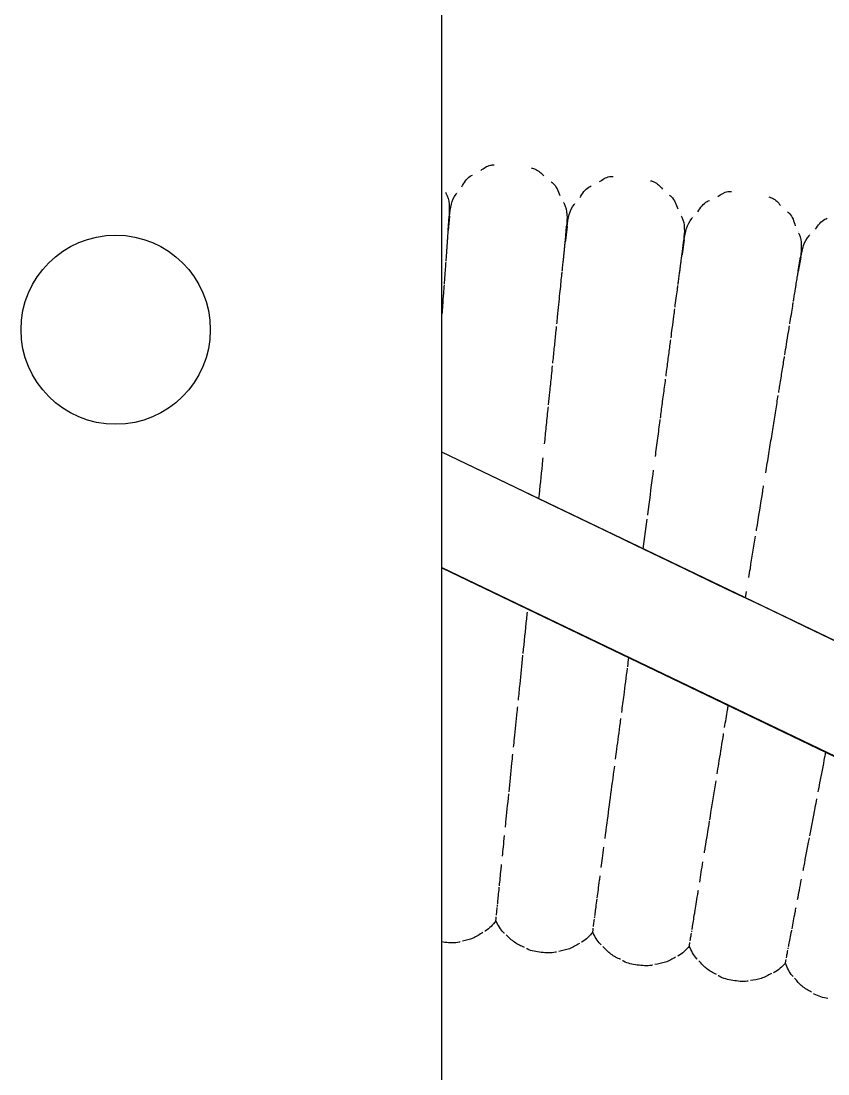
# Model space of a CAD drawing. Extents: x -360 to 379, y -342 to 365.
# Drawn here: x 8.07 to 20.43, y -87.3 to -71.16 of the extents above; entities that cross this region are included whole.
import ezdxf

# ---------------------------------------------------------------- set-up
doc = ezdxf.new("R2010")
doc.units = 0
doc.layers.get('0').update_dxf_attribs({"linetype": 'CONTINUOUS'})

msp = doc.modelspace()

# ---------------------------------------------------------------- linework, layer by layer
at = {"color": 7, "linetype": 'CONTINUOUS'}
for p, q in [((14.517, -282.988), (14.517, 306.012)), ((14.749, -73.778), (14.749, -73.778)), ((16.377, -73.92), (16.377, -73.92)), ((14.614, -74.363), (14.627, -74.146)), ((14.633, -74.146), (14.614, -74.366)), ((18.183, -74.129), (18.183, -74.129)), ((18.364, -74.153), (18.364, -74.153)), ((14.618, -74.303), (14.618, -74.303)), ((14.62, -74.303), (14.62, -74.303)), ((16.408, -74.52), (16.427, -74.303)), ((16.433, -74.304), (16.408, -74.523)), ((16.433, -74.304), (16.433, -74.304)), ((19.981, -74.39), (19.981, -74.39)), ((16.413, -74.46), (16.413, -74.46)), ((16.415, -74.46), (16.415, -74.46)), ((18.227, -74.513), (18.196, -74.731)), ((18.196, -74.73), (18.221, -74.513)), ((20.162, -74.419), (20.162, -74.419)), ((18.203, -74.669), (18.203, -74.669)), ((18.205, -74.67), (18.205, -74.67)), ((20.015, -74.775), (19.976, -74.995)), ((19.977, -74.987), (20.008, -74.774)), ((19.986, -74.931), (19.986, -74.931)), ((19.988, -74.931), (19.988, -74.931)), ((14.519, -75.671), (14.519, -75.671)), ((18.024, -76.032), (18.024, -76.032)), ((19.767, -76.29), (19.767, -76.29)), ((44.859, -92.357), (14.517, -77.763)), ((19.456, -78.22), (19.456, -78.22)), ((17.601, -79.247), (17.661, -78.79)), ((14.517, -79.531), (44.168, -93.792)), ((14.517, -79.539), (44.165, -93.799)), ((19.168, -80), (19.185, -79.9)), ((14.563, -85.282), (14.517, -85.273))]:
    msp.add_line(p, q, dxfattribs=at)
at = {"color": 7, "linetype": 'CONTINUOUS', "flags": 128}
for points in [[(15.365, -84.728), (15.366, -84.719), (15.367, -84.711)], [(15.348, -84.894), (15.348, -84.892), (15.348, -84.89)], [(16.856, -84.903), (16.858, -84.893), (16.859, -84.885)], [(16.835, -85.068), (16.835, -85.066), (16.835, -85.063)], [(18.342, -85.12), (18.344, -85.111), (18.345, -85.103)], [(18.316, -85.285), (18.316, -85.283), (18.316, -85.28)], [(19.821, -85.381), (19.823, -85.371), (19.824, -85.364)], [(19.79, -85.545), (19.79, -85.543), (19.791, -85.54)]]:
    msp.add_lwpolyline(points, dxfattribs=at)
at = {"color": 7, "linetype": 'CONTINUOUS'}
msp.add_circle((9.517, -75.888), 1.45, dxfattribs=at)
for points, knots in [([(15.111, -73.448), (15.158, -73.413), (15.221, -73.366), (15.297, -73.361), (15.316, -73.36)], [0, 0, 0, 0, 0.747575, 1, 1, 1, 1]), ([(15.891, -73.41), (15.91, -73.415), (15.984, -73.433), (16.037, -73.49), (16.078, -73.532)], [0, 0, 0, 0, 0.252425, 1, 1, 1, 1]), ([(14.819, -73.7), (14.856, -73.636), (14.899, -73.561), (14.973, -73.523), (14.985, -73.517)], [0, 0, 0, 0, 0.847683, 1, 1, 1, 1]), ([(16.931, -73.619), (16.979, -73.586), (17.043, -73.541), (17.119, -73.538), (17.138, -73.538)], [0, 0, 0, 0, 0.7475749, 1, 1, 1, 1]), ([(16.19, -73.622), (16.2, -73.63), (16.267, -73.68), (16.296, -73.762), (16.321, -73.831)], [0, 0, 0, 0, 0.152317, 1, 1, 1, 1]), ([(16.632, -73.863), (16.67, -73.8), (16.716, -73.726), (16.791, -73.69), (16.803, -73.685)], [0, 0, 0, 0, 0.8476827, 1, 1, 1, 1]), ([(17.711, -73.605), (17.73, -73.61), (17.803, -73.63), (17.856, -73.688), (17.894, -73.732)], [0, 0, 0, 0, 0.252425, 1, 1, 1, 1]), ([(14.569, -73.781), (14.572, -73.787), (14.636, -73.893), (14.631, -74.023), (14.627, -74.146)], [0, 0, 0, 0, 0.0511155, 1, 1, 1, 1]), ([(14.633, -74.146), (14.647, -74.024), (14.661, -73.895), (14.74, -73.799), (14.744, -73.794)], [0, 0, 0, 0, 0.9488845, 1, 1, 1, 1]), ([(18.004, -73.825), (18.014, -73.833), (18.079, -73.886), (18.106, -73.968), (18.129, -74.038)], [0, 0, 0, 0, 0.152317, 1, 1, 1, 1]), ([(18.439, -74.079), (18.479, -74.017), (18.527, -73.944), (18.603, -73.911), (18.615, -73.906)], [0, 0, 0, 0, 0.847683, 1, 1, 1, 1]), ([(18.745, -73.844), (18.794, -73.812), (18.859, -73.769), (18.935, -73.768), (18.955, -73.768)], [0, 0, 0, 0, 0.747575, 1, 1, 1, 1]), ([(19.525, -73.852), (19.544, -73.858), (19.617, -73.88), (19.667, -73.94), (19.705, -73.984)], [0, 0, 0, 0, 0.252425, 1, 1, 1, 1]), ([(16.379, -73.937), (16.382, -73.943), (16.443, -74.051), (16.435, -74.18), (16.427, -74.303)], [0, 0, 0, 0, 0.05147, 1, 1, 1, 1]), ([(16.433, -74.304), (16.45, -74.182), (16.468, -74.053), (16.549, -73.96), (16.553, -73.955)], [0, 0, 0, 0, 0.948884, 1, 1, 1, 1]), ([(18.184, -74.146), (18.187, -74.151), (18.245, -74.261), (18.232, -74.39), (18.221, -74.513)], [0, 0, 0, 0, 0.051116, 1, 1, 1, 1]), ([(18.227, -74.513), (18.248, -74.392), (18.27, -74.264), (18.354, -74.173), (18.358, -74.169)], [0, 0, 0, 0, 0.948884, 1, 1, 1, 1]), ([(19.812, -74.081), (19.821, -74.089), (19.885, -74.143), (19.91, -74.227), (19.93, -74.297)], [0, 0, 0, 0, 0.152317, 1, 1, 1, 1]), ([(20.239, -74.347), (20.281, -74.287), (20.331, -74.215), (20.408, -74.184), (20.42, -74.179)], [0, 0, 0, 0, 0.847683, 1, 1, 1, 1]), ([(14.603, -74.526), (14.603, -74.521), (14.605, -74.495), (14.607, -74.459), (14.61, -74.42), (14.612, -74.397), (14.613, -74.385), (14.613, -74.378), (14.614, -74.375), (14.614, -74.373)], [0, 0, 0, 0, 0.073228, 0.373927, 0.619062, 0.808975, 0.87969, 0.942482, 1, 1, 1, 1]), ([(14.58, -74.832), (14.581, -74.816), (14.585, -74.767), (14.59, -74.699), (14.595, -74.628), (14.599, -74.574), (14.601, -74.545), (14.602, -74.532)], [0, 0, 0, 0, 0.135459, 0.4177232, 0.6443826, 0.8457837, 1, 1, 1, 1]), ([(16.36, -74.987), (16.361, -74.976), (16.366, -74.932), (16.372, -74.868), (16.38, -74.796), (16.386, -74.735), (16.392, -74.677), (16.397, -74.625), (16.401, -74.585), (16.404, -74.559), (16.405, -74.543), (16.406, -74.534), (16.407, -74.529), (16.407, -74.527), (16.407, -74.527), (16.407, -74.528), (16.407, -74.53), (16.407, -74.532), (16.406, -74.532), (16.406, -74.533), (16.406, -74.535), (16.406, -74.537), (16.406, -74.539), (16.406, -74.54)], [0, 0, 0, 0, 0.047833, 0.195275, 0.311513, 0.416893, 0.540437, 0.664019, 0.766317, 0.847455, 0.892697, 0.929194, 0.952273, 0.970114, 0.982665, 0.990596, 0.992671, 0.993525, 0.994301, 0.995049, 0.995824, 0.997633, 1, 1, 1, 1]), ([(19.982, -74.407), (19.985, -74.412), (20.039, -74.523), (20.024, -74.652), (20.008, -74.774)], [0, 0, 0, 0, 0.051116, 1, 1, 1, 1]), ([(20.015, -74.775), (20.039, -74.655), (20.065, -74.527), (20.151, -74.439), (20.155, -74.434)], [0, 0, 0, 0, 0.94853, 1, 1, 1, 1]), ([(14.555, -75.183), (14.555, -75.176), (14.559, -75.117), (14.567, -75.02), (14.574, -74.916), (14.578, -74.863), (14.579, -74.849)], [0, 0, 0, 0, 0.053515, 0.469497, 0.856512, 1, 1, 1, 1]), ([(18.134, -75.197), (18.137, -75.178), (18.143, -75.126), (18.153, -75.056), (18.162, -74.985), (18.17, -74.928), (18.177, -74.873), (18.183, -74.824), (18.189, -74.783), (18.192, -74.758), (18.194, -74.743), (18.195, -74.737), (18.195, -74.735), (18.195, -74.737), (18.195, -74.738), (18.194, -74.74), (18.194, -74.741), (18.194, -74.742), (18.194, -74.744), (18.194, -74.746), (18.193, -74.747), (18.193, -74.748)], [0, 0, 0, 0, 0.083133, 0.229045, 0.349381, 0.457901, 0.554662, 0.689561, 0.798254, 0.880914, 0.928463, 0.962685, 0.984287, 0.989227, 0.991065, 0.99328, 0.994264, 0.995184, 0.996142, 0.997227, 1, 1, 1, 1]), ([(16.277, -75.799), (16.281, -75.763), (16.291, -75.659), (16.307, -75.504), (16.324, -75.336), (16.339, -75.191), (16.35, -75.081), (16.356, -75.023), (16.358, -75.003)], [0, 0, 0, 0, 0.115258, 0.333188, 0.537957, 0.729653, 0.908361, 1, 1, 1, 1]), ([(19.902, -75.457), (19.905, -75.435), (19.914, -75.381), (19.926, -75.307), (19.937, -75.237), (19.946, -75.181), (19.954, -75.131), (19.962, -75.086), (19.968, -75.044), (19.972, -75.018), (19.975, -75.005), (19.975, -75), (19.976, -74.998), (19.976, -74.997), (19.976, -74.997), (19.976, -74.997)], [0, 0, 0, 0, 0.101262, 0.249181, 0.372048, 0.482573, 0.580816, 0.693453, 0.803353, 0.912605, 0.940174, 0.9632, 0.981713, 0.995761, 1, 1, 1, 1]), ([(14.521, -75.65), (14.524, -75.606), (14.532, -75.494), (14.543, -75.345), (14.55, -75.244), (14.553, -75.202)], [0, 0, 0, 0, 0.270385, 0.694865, 1, 1, 1, 1]), ([(18.089, -75.543), (18.09, -75.533), (18.098, -75.472), (18.111, -75.373), (18.124, -75.273), (18.131, -75.224), (18.132, -75.213)], [0, 0, 0, 0, 0.0761638, 0.4946675, 0.8836043, 1, 1, 1, 1]), ([(19.846, -75.8), (19.848, -75.787), (19.859, -75.723), (19.875, -75.622), (19.891, -75.525), (19.898, -75.48), (19.899, -75.472)], [0, 0, 0, 0, 0.102788, 0.523768, 0.914463, 1, 1, 1, 1]), ([(18.027, -76.012), (18.033, -75.964), (18.048, -75.848), (18.068, -75.7), (18.081, -75.604), (18.086, -75.567)], [0, 0, 0, 0, 0.298902, 0.725486, 1, 1, 1, 1]), ([(16.215, -76.403), (16.217, -76.386), (16.227, -76.29), (16.244, -76.124), (16.261, -75.953), (16.271, -75.863), (16.273, -75.841)], [0, 0, 0, 0, 0.0810547, 0.4782462, 0.8730119, 1, 1, 1, 1]), ([(19.77, -76.272), (19.779, -76.219), (19.798, -76.099), (19.822, -75.951), (19.837, -75.86), (19.842, -75.828)], [0, 0, 0, 0, 0.330537, 0.758452, 1, 1, 1, 1]), ([(17.95, -76.6), (17.953, -76.576), (17.966, -76.472), (17.989, -76.3), (18.01, -76.139), (18.021, -76.059), (18.022, -76.046)], [0, 0, 0, 0, 0.121011, 0.523414, 0.923106, 1, 1, 1, 1]), ([(19.677, -76.851), (19.681, -76.825), (19.698, -76.718), (19.726, -76.545), (19.751, -76.388), (19.764, -76.311), (19.765, -76.301)], [0, 0, 0, 0, 0.1367801, 0.5403416, 0.9410902, 1, 1, 1, 1]), ([(16.151, -77.038), (16.157, -76.974), (16.173, -76.823), (16.193, -76.623), (16.206, -76.491), (16.212, -76.44)], [0, 0, 0, 0, 0.308439, 0.730653, 1, 1, 1, 1]), ([(17.864, -77.246), (17.874, -77.17), (17.896, -77.007), (17.922, -76.806), (17.938, -76.685), (17.944, -76.644)], [0, 0, 0, 0, 0.365099, 0.784604, 1, 1, 1, 1]), ([(19.478, -78.082), (19.494, -77.984), (19.525, -77.792), (19.569, -77.52), (19.611, -77.259), (19.644, -77.051), (19.663, -76.934), (19.669, -76.897)], [0, 0, 0, 0, 0.230921, 0.454276, 0.676136, 0.896494, 1, 1, 1, 1]), ([(16.089, -77.638), (16.098, -77.552), (16.116, -77.371), (16.135, -77.185), (16.146, -77.085), (16.147, -77.072)], [0, 0, 0, 0, 0.441925, 0.929939, 1, 1, 1, 1]), ([(17.787, -77.834), (17.799, -77.74), (17.824, -77.55), (17.849, -77.363), (17.861, -77.27), (17.862, -77.264)], [0, 0, 0, 0, 0.483265, 0.968826, 1, 1, 1, 1]), ([(44.856, -92.362), (42.666, -91.308), (32.555, -86.438), (22.441, -81.576), (14.517, -77.766)], [0, 0, 0, 0, 0.216579, 1, 1, 1, 1]), ([(16.003, -78.478), (16.021, -78.303), (16.043, -78.09), (16.064, -77.888), (16.067, -77.853)], [0, 0, 0, 0, 0.822465, 1, 1, 1, 1]), ([(17.669, -78.732), (17.669, -78.728), (17.696, -78.522), (17.727, -78.288), (17.756, -78.069), (17.76, -78.04)], [0, 0, 0, 0, 0.016511, 0.865688, 1, 1, 1, 1]), ([(19.335, -78.971), (19.335, -78.965), (19.369, -78.759), (19.406, -78.526), (19.441, -78.31), (19.446, -78.282)], [0, 0, 0, 0, 0.025528, 0.875674, 1, 1, 1, 1]), ([(19.219, -79.687), (19.227, -79.64), (19.261, -79.427), (19.295, -79.217), (19.321, -79.053)], [0, 0, 0, 0, 0.219611, 1, 1, 1, 1]), ([(15.761, -80.853), (15.779, -80.676), (15.8, -80.466), (15.822, -80.252), (15.826, -80.218)], [0, 0, 0, 0, 0.841193, 1, 1, 1, 1]), ([(15.688, -81.566), (15.696, -81.485), (15.719, -81.262), (15.743, -81.03), (15.758, -80.879), (15.758, -80.877)], [0, 0, 0, 0, 0.3625402, 0.9942142, 1, 1, 1, 1]), ([(17.363, -81.057), (17.363, -81.054), (17.369, -81.008), (17.375, -80.961), (17.381, -80.916)], [0, 0, 0, 0, 0.055264, 1, 1, 1, 1]), ([(17.271, -81.754), (17.283, -81.666), (17.312, -81.446), (17.342, -81.215), (17.36, -81.076)], [0, 0, 0, 0, 0.397627, 1, 1, 1, 1]), ([(18.848, -81.986), (18.862, -81.897), (18.88, -81.786), (18.899, -81.67), (18.903, -81.648)], [0, 0, 0, 0, 0.8101585, 1, 1, 1, 1]), ([(15.614, -82.29), (15.619, -82.244), (15.637, -82.069), (15.658, -81.86), (15.675, -81.694), (15.677, -81.668)], [0, 0, 0, 0, 0.233823, 0.881732, 1, 1, 1, 1]), ([(17.177, -82.47), (17.183, -82.42), (17.207, -82.241), (17.234, -82.032), (17.256, -81.87), (17.259, -81.849)], [0, 0, 0, 0, 0.252823, 0.900243, 1, 1, 1, 1]), ([(18.733, -82.698), (18.742, -82.646), (18.771, -82.466), (18.804, -82.257), (18.83, -82.097), (18.833, -82.077)], [0, 0, 0, 0, 0.261086, 0.90801, 1, 1, 1, 1]), ([(15.544, -82.974), (15.559, -82.831), (15.578, -82.647), (15.598, -82.443), (15.603, -82.397)], [0, 0, 0, 0, 0.774195, 1, 1, 1, 1]), ([(20.282, -82.974), (20.291, -82.928), (20.324, -82.756), (20.363, -82.552), (20.394, -82.39), (20.398, -82.367)], [0, 0, 0, 0, 0.235561, 0.890668, 1, 1, 1, 1]), ([(17.016, -83.687), (17.02, -83.661), (17.04, -83.508), (17.083, -83.18), (17.129, -82.832), (17.157, -82.62), (17.163, -82.577)], [0, 0, 0, 0, 0.083188, 0.488506, 0.898342, 1, 1, 1, 1]), ([(18.619, -83.402), (18.62, -83.402), (18.643, -83.256), (18.676, -83.054), (18.71, -82.845), (18.716, -82.804)], [0, 0, 0, 0, 0.005465, 0.80838, 1, 1, 1, 1]), ([(15.489, -83.512), (15.492, -83.487), (15.507, -83.336), (15.525, -83.164), (15.541, -83.005), (15.541, -83.003)], [0, 0, 0, 0, 0.160613, 0.989893, 1, 1, 1, 1]), ([(20.153, -83.648), (20.18, -83.508), (20.214, -83.326), (20.253, -83.125), (20.262, -83.08)], [0, 0, 0, 0, 0.772923, 1, 1, 1, 1]), ([(18.538, -83.908), (18.542, -83.882), (18.566, -83.735), (18.594, -83.561), (18.617, -83.419)], [0, 0, 0, 0, 0.180471, 1, 1, 1, 1]), ([(15.443, -83.959), (15.448, -83.913), (15.458, -83.819), (15.47, -83.703), (15.476, -83.644)], [0, 0, 0, 0, 0.487701, 1, 1, 1, 1]), ([(20.051, -84.18), (20.056, -84.156), (20.084, -84.007), (20.117, -83.837), (20.147, -83.68), (20.147, -83.678)], [0, 0, 0, 0, 0.160164, 0.989393, 1, 1, 1, 1]), ([(16.958, -84.134), (16.964, -84.087), (16.976, -83.994), (16.991, -83.878), (16.999, -83.821)], [0, 0, 0, 0, 0.504432, 1, 1, 1, 1]), ([(15.397, -84.414), (15.405, -84.335), (15.415, -84.238), (15.428, -84.109), (15.431, -84.084)], [0, 0, 0, 0, 0.810106, 1, 1, 1, 1]), ([(18.466, -84.355), (18.473, -84.307), (18.488, -84.214), (18.507, -84.099), (18.516, -84.043)], [0, 0, 0, 0, 0.5118446, 1, 1, 1, 1]), ([(16.897, -84.597), (16.907, -84.515), (16.921, -84.415), (16.938, -84.283), (16.941, -84.259)], [0, 0, 0, 0, 0.823118, 1, 1, 1, 1]), ([(19.967, -84.621), (19.975, -84.576), (19.993, -84.484), (20.015, -84.369), (20.026, -84.31)], [0, 0, 0, 0, 0.486932, 1, 1, 1, 1]), ([(15.369, -84.692), (15.37, -84.682), (15.376, -84.62), (15.385, -84.532), (15.395, -84.437), (15.395, -84.435)], [0, 0, 0, 0, 0.15542, 0.988101, 1, 1, 1, 1]), ([(18.391, -84.82), (18.404, -84.736), (18.421, -84.636), (18.442, -84.502), (18.446, -84.479)], [0, 0, 0, 0, 0.828874, 1, 1, 1, 1]), ([(16.861, -84.866), (16.863, -84.856), (16.871, -84.793), (16.882, -84.705), (16.895, -84.61), (16.895, -84.61)], [0, 0, 0, 0, 0.1593835, 0.993448, 1, 1, 1, 1]), ([(15.351, -84.864), (15.352, -84.852), (15.355, -84.828), (15.36, -84.775), (15.363, -84.747)], [0, 0, 0, 0, 0.483699, 1, 1, 1, 1]), ([(18.348, -85.083), (18.35, -85.073), (18.36, -85.01), (18.374, -84.923), (18.389, -84.829), (18.389, -84.828)], [0, 0, 0, 0, 0.1611393, 0.9958105, 1, 1, 1, 1]), ([(19.881, -85.071), (19.895, -84.993), (19.914, -84.897), (19.938, -84.769), (19.943, -84.745)], [0, 0, 0, 0, 0.8095086, 1, 1, 1, 1]), ([(15.342, -84.95), (15.295, -85.008), (15.244, -85.069), (15.176, -85.108), (15.173, -85.11)], [0, 0, 0, 0, 0.941576, 1, 1, 1, 1]), ([(15.342, -84.95), (15.342, -84.948), (15.343, -84.946), (15.347, -84.905), (15.348, -84.898)], [0, 0, 0, 0, 0.827402, 1, 1, 1, 1]), ([(15.476, -85.141), (15.473, -85.138), (15.414, -85.087), (15.377, -85.016), (15.342, -84.95)], [0, 0, 0, 0, 0.058424, 1, 1, 1, 1]), ([(16.839, -85.038), (16.84, -85.026), (16.843, -85.001), (16.85, -84.949), (16.854, -84.922)], [0, 0, 0, 0, 0.489278, 1, 1, 1, 1]), ([(15.143, -85.127), (15.095, -85.159), (14.999, -85.223), (14.886, -85.248), (14.831, -85.261)], [0, 0, 0, 0, 0.50285, 1, 1, 1, 1]), ([(15.78, -85.358), (15.728, -85.334), (15.623, -85.287), (15.542, -85.205), (15.502, -85.164)], [0, 0, 0, 0, 0.49715, 1, 1, 1, 1]), ([(16.827, -85.124), (16.778, -85.18), (16.726, -85.24), (16.657, -85.277), (16.653, -85.279)], [0, 0, 0, 0, 0.941576, 1, 1, 1, 1]), ([(16.827, -85.124), (16.828, -85.122), (16.828, -85.12), (16.833, -85.079), (16.834, -85.072)], [0, 0, 0, 0, 0.829262, 1, 1, 1, 1]), ([(16.956, -85.319), (16.952, -85.315), (16.895, -85.262), (16.86, -85.191), (16.827, -85.124)], [0, 0, 0, 0, 0.058424, 1, 1, 1, 1]), ([(18.321, -85.255), (18.323, -85.243), (18.326, -85.219), (18.335, -85.166), (18.339, -85.139)], [0, 0, 0, 0, 0.491746, 1, 1, 1, 1]), ([(19.828, -85.345), (19.83, -85.335), (19.842, -85.274), (19.858, -85.188), (19.876, -85.093), (19.877, -85.092)], [0, 0, 0, 0, 0.1552389, 0.9878557, 1, 1, 1, 1]), ([(14.796, -85.271), (14.792, -85.272), (14.717, -85.294), (14.637, -85.288), (14.563, -85.282)], [0, 0, 0, 0, 0.061307, 1, 1, 1, 1]), ([(16.038, -85.433), (15.964, -85.424), (15.885, -85.413), (15.816, -85.377), (15.812, -85.374)], [0, 0, 0, 0, 0.938693, 1, 1, 1, 1]), ([(16.623, -85.295), (16.574, -85.326), (16.476, -85.387), (16.363, -85.408), (16.307, -85.419)], [0, 0, 0, 0, 0.50285, 1, 1, 1, 1]), ([(17.254, -85.544), (17.202, -85.519), (17.099, -85.468), (17.02, -85.384), (16.98, -85.342)], [0, 0, 0, 0, 0.49715, 1, 1, 1, 1]), ([(18.307, -85.34), (18.256, -85.395), (18.202, -85.454), (18.132, -85.488), (18.128, -85.49)], [0, 0, 0, 0, 0.941576, 1, 1, 1, 1]), ([(18.307, -85.34), (18.307, -85.338), (18.307, -85.336), (18.314, -85.296), (18.315, -85.289)], [0, 0, 0, 0, 0.830085, 1, 1, 1, 1]), ([(18.429, -85.539), (18.426, -85.536), (18.371, -85.481), (18.338, -85.408), (18.307, -85.34)], [0, 0, 0, 0, 0.058424, 1, 1, 1, 1]), ([(16.272, -85.428), (16.268, -85.429), (16.192, -85.449), (16.113, -85.441), (16.038, -85.433)], [0, 0, 0, 0, 0.061307, 1, 1, 1, 1]), ([(18.097, -85.506), (18.047, -85.535), (17.948, -85.593), (17.834, -85.611), (17.778, -85.621)], [0, 0, 0, 0, 0.50285, 1, 1, 1, 1]), ([(19.796, -85.515), (19.798, -85.503), (19.802, -85.479), (19.812, -85.427), (19.818, -85.4)], [0, 0, 0, 0, 0.483443, 1, 1, 1, 1]), ([(17.509, -85.627), (17.435, -85.615), (17.357, -85.603), (17.289, -85.564), (17.285, -85.561)], [0, 0, 0, 0, 0.938693, 1, 1, 1, 1]), ([(17.743, -85.629), (17.739, -85.63), (17.662, -85.647), (17.583, -85.637), (17.509, -85.627)], [0, 0, 0, 0, 0.061307, 1, 1, 1, 1]), ([(18.721, -85.773), (18.67, -85.746), (18.568, -85.693), (18.492, -85.607), (18.453, -85.563)], [0, 0, 0, 0, 0.4971503, 1, 1, 1, 1]), ([(19.779, -85.6), (19.727, -85.653), (19.671, -85.71), (19.6, -85.743), (19.596, -85.745)], [0, 0, 0, 0, 0.941576, 1, 1, 1, 1]), ([(19.779, -85.6), (19.78, -85.598), (19.78, -85.596), (19.788, -85.556), (19.789, -85.549)], [0, 0, 0, 0, 0.8273166, 1, 1, 1, 1]), ([(19.896, -85.802), (19.893, -85.799), (19.839, -85.742), (19.808, -85.669), (19.779, -85.6)], [0, 0, 0, 0, 0.058424, 1, 1, 1, 1]), ([(18.974, -85.863), (18.9, -85.849), (18.822, -85.835), (18.755, -85.794), (18.751, -85.791)], [0, 0, 0, 0, 0.938693, 1, 1, 1, 1]), ([(19.565, -85.759), (19.514, -85.787), (19.413, -85.842), (19.299, -85.857), (19.242, -85.865)], [0, 0, 0, 0, 0.50285, 1, 1, 1, 1]), ([(20.18, -86.044), (20.13, -86.016), (20.03, -85.96), (19.956, -85.872), (19.919, -85.827)], [0, 0, 0, 0, 0.4971503, 1, 1, 1, 1]), ([(19.208, -85.872), (19.203, -85.873), (19.126, -85.888), (19.048, -85.875), (18.974, -85.863)], [0, 0, 0, 0, 0.061307, 1, 1, 1, 1]), ([(20.431, -86.142), (20.358, -86.126), (20.28, -86.109), (20.214, -86.066), (20.21, -86.064)], [0, 0, 0, 0, 0.938693, 1, 1, 1, 1])]:
    msp.add_open_spline(points, degree=3, knots=knots, dxfattribs=at)

doc.saveas('drawing.dxf')
